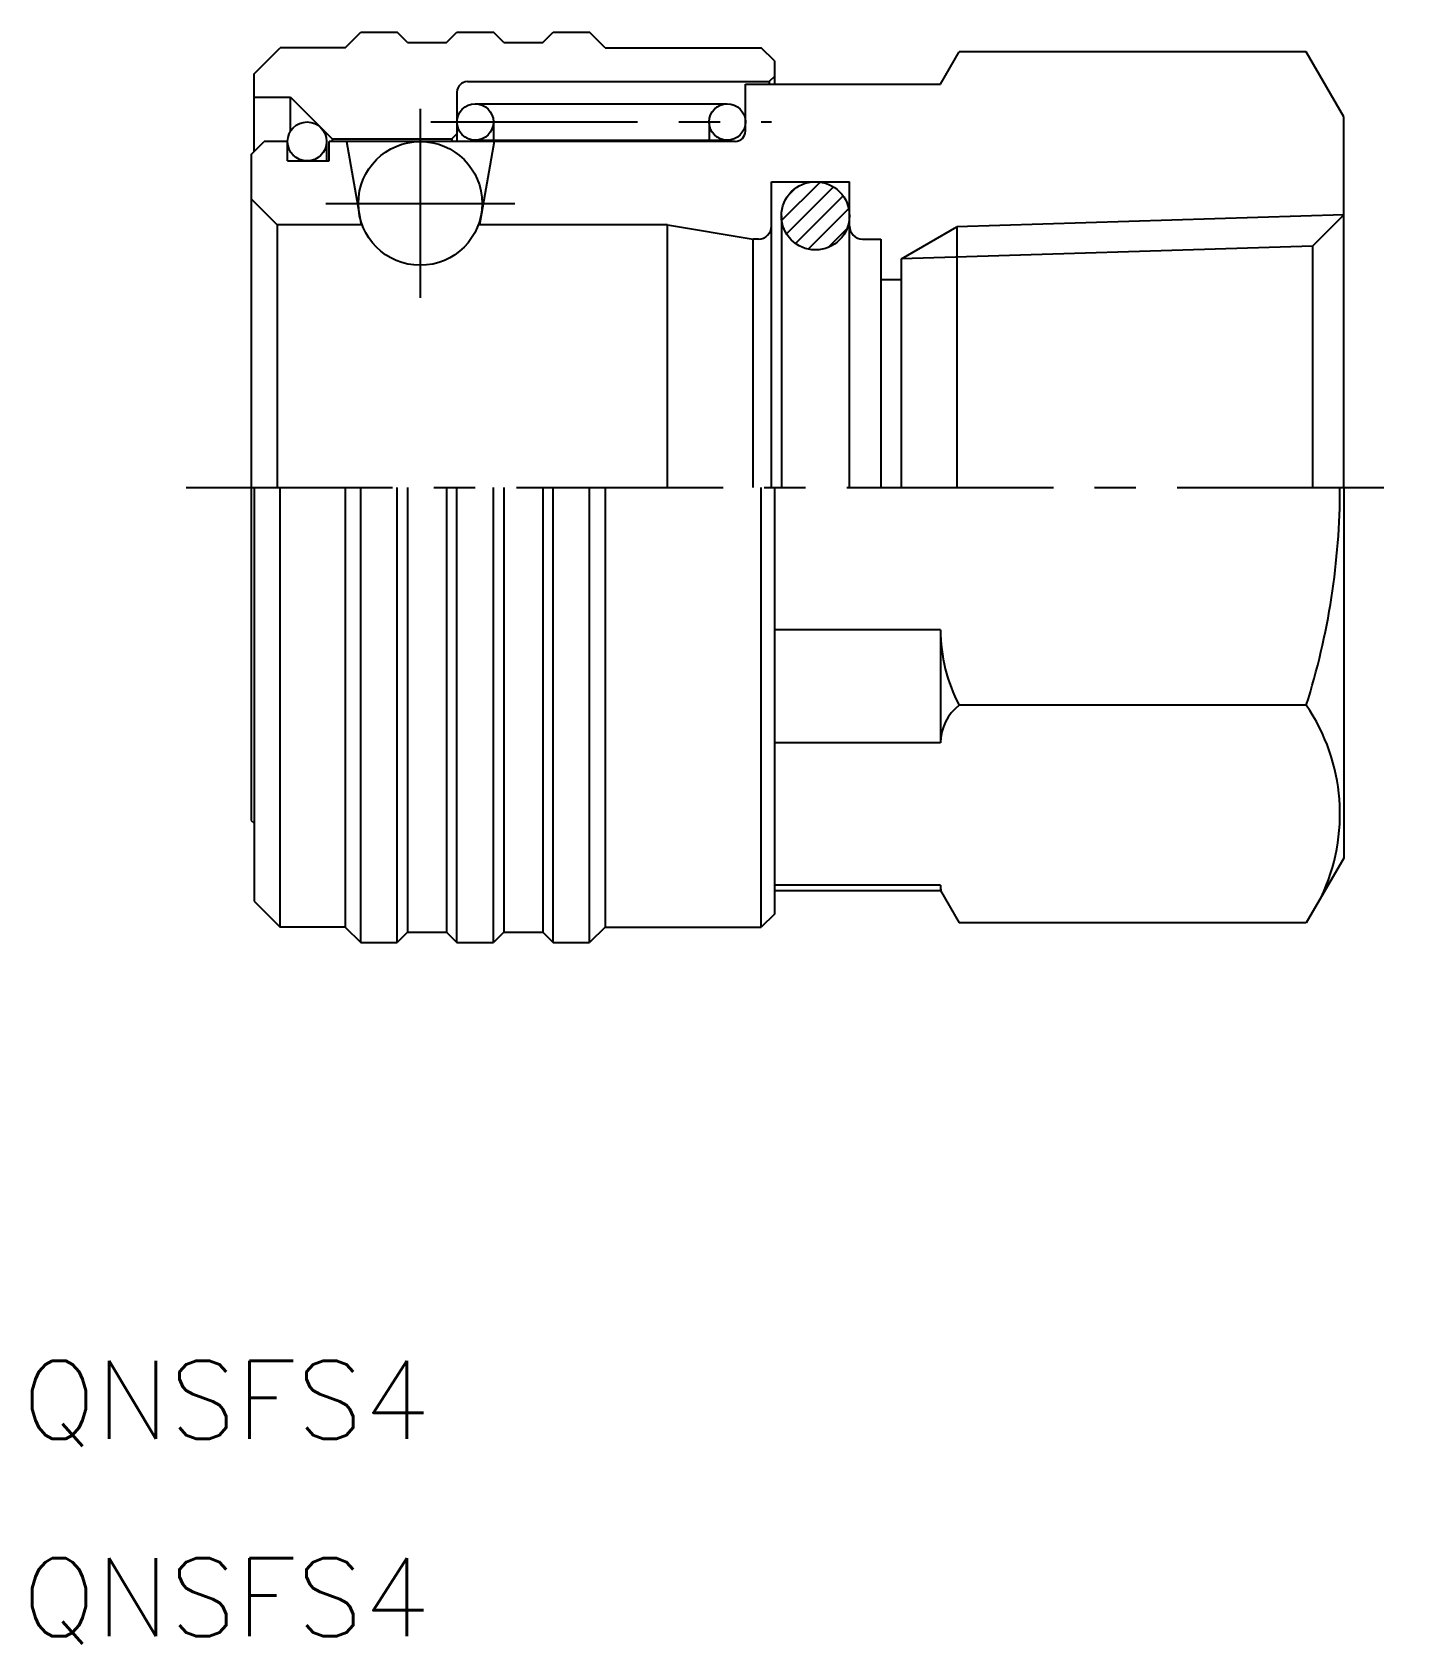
# Model space of a CAD drawing. Extents: x 25.1 to 78, y 30.1 to 92.
import ezdxf
from ezdxf.enums import TextEntityAlignment as Align

# ---------------------------------------------------------------- set-up
doc = ezdxf.new("R2010")
doc.units = 0
doc.header["$LTSCALE"] = 0.25
doc.linetypes.add('CENTER', pattern=[50.8, 31.75, -6.35, 6.35, -6.35])
doc.layers.get('0').update_dxf_attribs({"linetype": 'CONTINUOUS'})
doc.layers.add('CENTER', color=1, linetype='CONTINUOUS')
doc.styles.get("Standard").update_dxf_attribs({"font": 'txt.shx', "bigfont": 'bigfont.shx'})

msp = doc.modelspace()

# ---------------------------------------------------------------- linework, layer by layer
for p, q in [((37.089, 91.439), (37.689, 92.039)), ((37.689, 92.039), (39.089, 92.039)), ((39.489, 91.639), (39.089, 92.039)), ((40.989, 91.639), (41.389, 92.039)), ((41.389, 92.039), (42.789, 92.039)), ((43.189, 91.639), (42.789, 92.039)), ((44.689, 91.639), (45.089, 92.039)), ((45.089, 92.039), (46.489, 92.039)), ((47.089, 91.439), (46.489, 92.039)), ((33.589, 90.439), (34.589, 91.439)), ((37.089, 91.439), (34.589, 91.439)), ((39.489, 91.639), (40.989, 91.639)), ((43.189, 91.639), (44.689, 91.639)), ((47.089, 91.439), (53.089, 91.439)), ((53.589, 90.939), (53.089, 91.439)), ((59.978, 90.039), (60.696, 91.282)), ((74.039, 91.282), (60.696, 91.282)), ((75.478, 88.789), (74.039, 91.282)), ((53.589, 90.939), (53.589, 90.039)), ((33.589, 87.45), (33.589, 90.439)), ((41.789, 90.139), (53.389, 90.139)), ((52.478, 90.039), (59.978, 90.039)), ((52.478, 88.239), (52.478, 90.039)), ((53.589, 90.339), (53.389, 90.139)), ((53.389, 90.139), (53.389, 90.039)), ((33.589, 89.539), (34.989, 89.539)), ((34.989, 89.539), (36.589, 87.939)), ((34.989, 88.231), (34.989, 89.539)), ((41.389, 89.739), (41.389, 87.839)), ((42.089, 89.289), (51.778, 89.289)), ((75.478, 74.539), (75.478, 88.789)), ((41.389, 88.139), (41.189, 87.939)), ((42.789, 88.589), (42.789, 87.839)), ((51.078, 88.589), (51.078, 87.839)), ((33.478, 87.339), (33.978, 87.839)), ((34.878, 87.839), (33.978, 87.839)), ((34.878, 87.089), (34.878, 87.839)), ((36.378, 87.839), (36.378, 87.089)), ((52.078, 87.839), (36.478, 87.839)), ((36.478, 87.089), (36.478, 87.839)), ((36.589, 87.939), (41.189, 87.939)), ((36.589, 87.939), (36.589, 87.839)), ((37.142, 87.839), (37.706, 84.639)), ((41.189, 87.939), (41.189, 87.839)), ((42.089, 87.889), (51.778, 87.889)), ((42.815, 87.839), (42.251, 84.639)), ((33.478, 87.339), (33.478, 74.539)), ((34.878, 87.089), (36.478, 87.089)), ((53.478, 74.539), (53.478, 86.289)), ((53.478, 86.289), (56.478, 86.289)), ((56.478, 74.539), (56.478, 86.289)), ((33.478, 85.639), (34.478, 84.639)), ((53.858, 84.979), (53.858, 74.539)), ((75.478, 85.016), (74.279, 83.817)), ((34.478, 84.639), (34.478, 74.539)), ((37.744, 84.639), (34.478, 84.639)), ((49.478, 84.639), (42.213, 84.639)), ((49.478, 74.539), (49.478, 84.639)), ((49.478, 84.639), (52.778, 84.089)), ((60.606, 84.552), (60.606, 74.539)), ((52.778, 74.539), (52.778, 84.089)), ((52.978, 84.089), (52.778, 84.089)), ((56.978, 84.089), (57.678, 84.089)), ((57.678, 84.089), (57.678, 74.539)), ((74.279, 83.817), (58.478, 83.323)), ((74.279, 83.817), (74.279, 74.539)), ((58.478, 74.539), (58.478, 83.323)), ((57.678, 82.539), (58.478, 82.539)), ((33.478, 74.539), (33.478, 61.739)), ((33.589, 74.539), (33.589, 58.639)), ((34.589, 57.639), (34.589, 74.539)), ((37.089, 74.539), (37.089, 57.639)), ((37.689, 57.039), (37.689, 74.539)), ((39.089, 57.039), (39.089, 74.539)), ((39.489, 74.539), (39.489, 57.439)), ((40.989, 74.539), (40.989, 57.439)), ((41.389, 57.039), (41.389, 74.539)), ((42.789, 57.039), (42.789, 74.539)), ((43.189, 74.539), (43.189, 57.439)), ((44.689, 74.539), (44.689, 57.439)), ((45.089, 57.039), (45.089, 74.539)), ((46.489, 57.039), (46.489, 74.539)), ((47.089, 74.539), (47.089, 57.639)), ((53.089, 57.639), (53.089, 74.539)), ((53.589, 74.539), (53.589, 58.139)), ((75.478, 74.539), (75.478, 60.289)), ((59.978, 69.062), (53.589, 69.062)), ((59.978, 69.062), (59.978, 64.72)), ((74.039, 66.167), (60.696, 66.167)), ((59.978, 64.72), (53.589, 64.72)), ((33.478, 61.739), (33.589, 61.628)), ((75.478, 60.289), (74.039, 57.796)), ((59.978, 59.243), (53.589, 59.243)), ((53.589, 59.039), (59.978, 59.039)), ((59.978, 59.243), (59.978, 59.039)), ((59.978, 59.039), (60.696, 57.796)), ((33.589, 58.639), (34.589, 57.639)), ((37.089, 57.639), (34.589, 57.639)), ((37.089, 57.639), (37.689, 57.039)), ((47.089, 57.639), (46.489, 57.039)), ((47.089, 57.639), (53.089, 57.639)), ((53.589, 58.139), (53.089, 57.639)), ((74.039, 57.796), (60.696, 57.796)), ((37.689, 57.039), (39.089, 57.039)), ((39.489, 57.439), (39.089, 57.039)), ((39.489, 57.439), (40.989, 57.439)), ((40.989, 57.439), (41.389, 57.039)), ((41.389, 57.039), (42.789, 57.039)), ((43.189, 57.439), (42.789, 57.039)), ((43.189, 57.439), (44.689, 57.439)), ((44.689, 57.439), (45.089, 57.039)), ((45.089, 57.039), (46.489, 57.039))]:
    msp.add_line(p, q)
at = {"color": 3}
for p, q in [((53.87, 84.802), (55.345, 86.277)), ((54.058, 84.283), (55.864, 86.089)), ((54.105, 85.744), (54.403, 86.042)), ((54.4, 83.918), (56.229, 85.747)), ((54.889, 83.699), (56.448, 85.259)), ((75.478, 85.016), (60.606, 84.552)), ((55.662, 83.765), (56.382, 84.485)), ((58.478, 83.323), (60.606, 84.552))]:
    msp.add_line(p, q, dxfattribs=at)
for centre, radius in [((42.089, 88.589), 0.7), ((51.778, 88.589), 0.7), ((35.628, 87.839), 0.75), ((39.978, 85.459), 2.38), ((55.168, 84.979), 1.31)]:
    msp.add_circle(centre, radius)
for centre, radius, start, end in [((41.789, 89.739), 0.4, 90, 180), ((52.078, 88.239), 0.4, 270, 0), ((52.978, 84.589), 0.5, 270, 0), ((56.978, 84.589), 0.5, 180, 270), ((47.629, 74.539), 27.705, 342.41205, 0), ((66.173, 69.062), 6.195, 180, 207.85437), ((61.796, 64.72), 1.818, 127.24113, 180), ((67.922, 61.982), 7.412, 334.38425, 34.38425), ((61.796, 59.243), 1.818, 180, 187.24113)]:
    msp.add_arc(centre, radius, start, end)
at = {"layer": 'CENTER', "linetype": 'CENTER'}
for p, q in [((39.978, 89.089), (39.978, 81.829)), ((40.389, 88.589), (53.478, 88.589)), ((36.348, 85.459), (43.608, 85.459)), ((30.978, 74.539), (77.978, 74.539))]:
    msp.add_line(p, q, dxfattribs=at)

# ---------------------------------------------------------------- texts
for p in [(24.675, 37.067), (24.675, 29.471)]:
    msp.add_text('QNSFS4', height=3).set_placement(p, align=Align.BOTTOM_LEFT)

doc.saveas('drawing.dxf')
